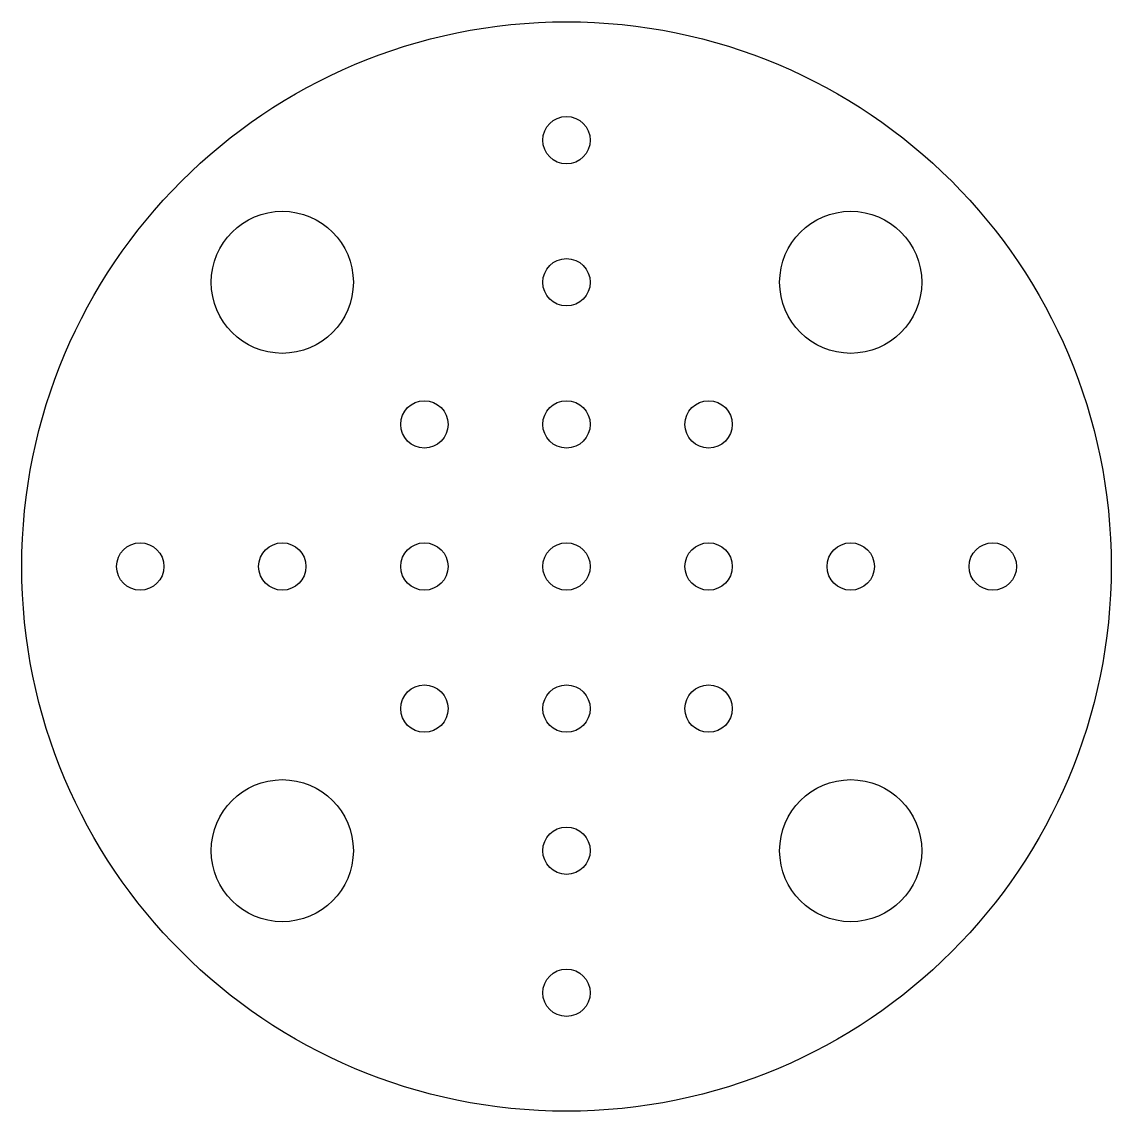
# Model space of a CAD drawing. Header units: millimetres. Extents: x 265 to 334, y 251.4 to 320.4.
import ezdxf

# ---------------------------------------------------------------- set-up
doc = ezdxf.new("R2010")
doc.units = ezdxf.units.MM
doc.layers.add('Default', color=7, linetype='Continuous')

msp = doc.modelspace()

# ---------------------------------------------------------------- linework, layer by layer
at = {"layer": 'Default', "color": 7, "linetype": 'Continuous'}
for centre, radius in [((299.519, 285.879), 34.5), ((299.519, 312.879), 1.5), ((281.519, 303.879), 4.5), ((317.519, 303.879), 4.5), ((299.519, 303.879), 1.5), ((290.519, 294.879), 1.5), ((299.519, 294.879), 1.5), ((308.519, 294.879), 1.5), ((272.519, 285.879), 1.5), ((281.519, 285.879), 1.5), ((290.519, 285.879), 1.5), ((299.519, 285.879), 1.5), ((308.519, 285.879), 1.5), ((317.519, 285.879), 1.5), ((326.519, 285.879), 1.5), ((290.519, 276.879), 1.5), ((299.519, 276.879), 1.5), ((308.519, 276.879), 1.5), ((281.519, 267.879), 4.5), ((317.519, 267.879), 4.5), ((299.519, 267.879), 1.5), ((299.519, 258.879), 1.5)]:
    msp.add_circle(centre, radius, dxfattribs=at)

doc.saveas('drawing.dxf')
